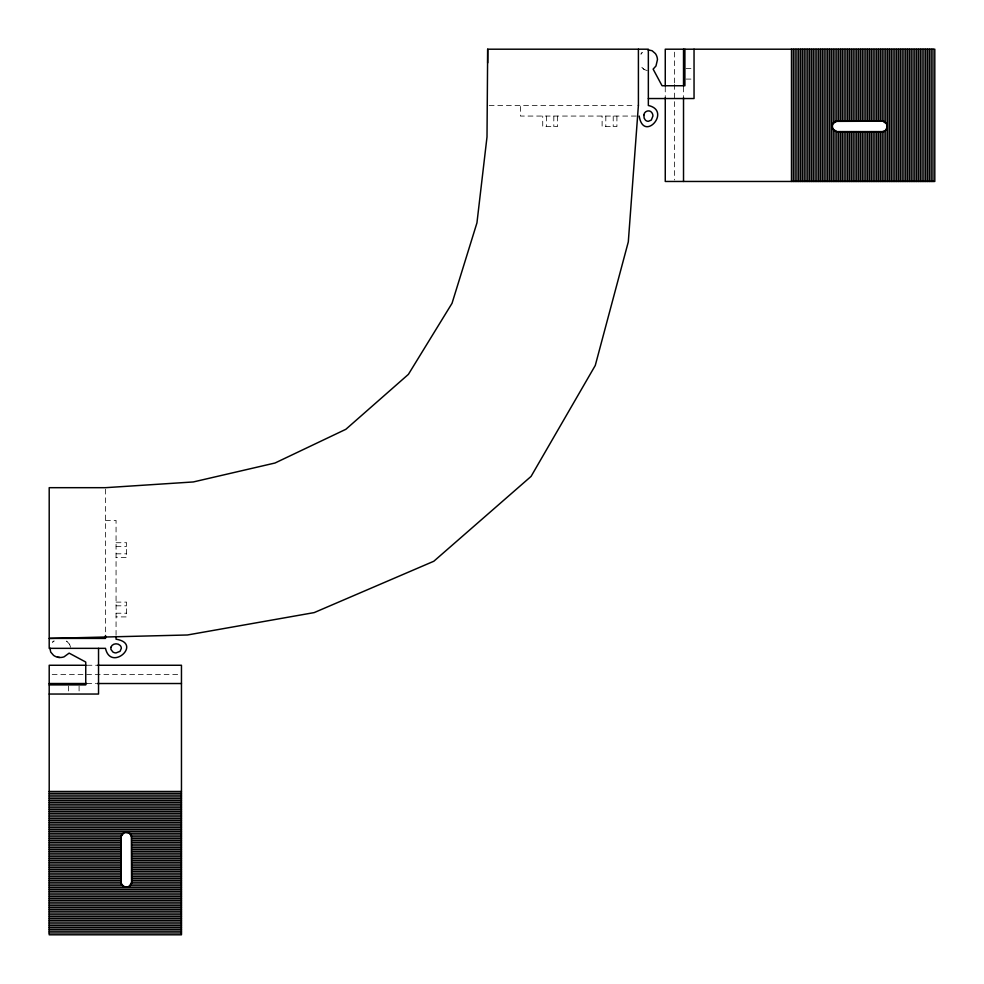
<?xml version="1.0" encoding="UTF-8"?>
<svg xmlns="http://www.w3.org/2000/svg" width="984" height="984" viewBox="0 0 984 984"><rect width="100%" height="100%" fill="white"/><g stroke="black" fill="none" stroke-linecap="round" stroke-linejoin="round"><path stroke-width="0.74" stroke-dasharray="4.92 3.69" d="M686.033 68.634L692.884 68.634M686.033 79.089L692.884 79.089M489.183 105.497L635.455 105.497M636.279 116.063L520.425 116.063L520.425 105.497M105.497 520.425L116.063 520.425L116.063 634.803M116.063 542.725L126.604 542.725L126.604 557.522L116.063 557.522M116.063 546.415L126.604 546.415M116.063 553.82L126.604 553.82M116.063 602.11L126.604 602.11L126.604 616.907L116.063 616.907M116.063 605.812L126.604 605.812M116.063 613.216L126.604 613.216M86.986 665.258L97.687 665.258M52.201 674.384L179.949 674.384M86.776 683.523L96.321 683.523M647.312 70.602L644.212 69.556L641.088 66.58L644.212 69.556M69.556 644.212L66.58 641.088L69.556 644.212L70.602 647.312M683.523 86.986L683.523 97.846M674.384 52.14L674.384 83M674.384 84.464L674.384 179.986M665.258 86.986L665.258 97.687M616.907 116.063L616.907 126.604L602.11 126.604L602.11 116.063M613.216 116.063L613.216 126.604M605.812 116.063L605.812 126.604M557.522 116.063L557.522 126.604L542.725 126.604L542.725 116.063M553.82 116.063L553.82 126.604M546.415 116.063L546.415 126.604M105.497 489.183L105.497 635.393M79.089 686.033L79.089 692.884M68.634 686.033L68.634 692.884M641.556 53.259L640.916 54.157L642.269 52.447L641.556 53.259M53.259 641.556L52.447 642.269L54.157 640.916L53.259 641.556"/><path stroke-width="1.48" d="M639.206 116.063C643.511 143.086 672.134 110.737 648.345 105.497L648.345 49.2L487.683 49.2L487.006 136.924L476.945 222.864L452.025 303.318L408.397 374.363L345.864 429.295L275.028 463.009L193.319 481.951L105.497 487.683L49.2 487.683L49.2 648.345L105.497 648.345C110.737 672.134 143.086 643.524 116.063 639.206L116.063 636.279M127.391 832.341A5.941 5.941 0 0 1 129.298 833.018L130.749 834.346A4.157 4.157 0 0 1 131.401 835.588L131.585 882.943A4.047 4.047 0 0 1 131.241 884.21C131.13 886.166 126.53 887.211 127.268 887.101M638.407 105.214L628.309 241.855L595.271 365.458L531.077 476.404L433.821 561.249L314.179 612.601L187.427 634.987L49.2 638.407L105.497 638.407L105.497 635.455M887.088 126.518L886.99 125.312A4.6 3.296 -89.3 0 0 886.547 123.849L882.943 121.18L835.588 121.364A4.157 4.157 0 0 0 834.346 122.016C830.693 124.55 832.144 131.524 836.843 131.61L882.525 131.61C885.366 132.459 887.297 127.059 887.101 127.268M131.61 882.525L129.236 886.35A5.941 5.941 0 0 1 127.33 887.014L125.435 887.014M832.341 125.485L832.341 127.28A5.941 5.941 0 0 0 833.018 129.236L836.843 131.61L836.843 181.462M181.462 836.843L131.61 836.843L129.556 833.214L125.485 832.341A5.941 5.941 0 0 0 123.517 833.018L121.18 836.425L121.18 882.943A4.047 4.047 0 0 0 121.524 884.21L123.455 886.313L126.518 887.088M882.525 131.61L883.263 131.536A4.489 4.489 0 0 0 884.21 131.241A4.145 4.145 0 0 0 885.403 130.429L886.35 129.236A5.941 5.941 0 0 0 887.014 127.33L887.014 125.435M130.011 885.809L181.462 885.809M127.33 832.341L124.242 832.673L122.016 834.346A4.157 4.157 0 0 0 121.364 835.588L121.167 836.843L49.2 836.843M836.843 49.2L836.843 121.167L833.018 123.517A5.941 5.941 0 0 0 832.341 125.374M648.345 98.535L694.04 98.535L694.04 49.2M85.94 665.258L49.2 665.258L49.2 934.8L181.462 934.8L181.462 665.258L97.687 665.258M49.2 683.523L86.776 683.523M97.293 683.523L181.462 683.523M49.2 684.901L85.743 684.901L85.743 662.048L69.126 653.13L64.021 656.857A11.882 11.882 0 0 1 57.49 657.164M49.2 694.04L98.535 694.04L98.535 648.345M49.2 791.468L181.462 791.468M49.2 793.301L181.462 793.301M49.2 795.109L181.462 795.109M49.2 796.929L181.462 796.929M49.2 798.725L181.462 798.725M49.2 800.558L181.462 800.558M49.2 802.366L181.462 802.366M49.2 804.186L181.462 804.186M49.2 805.982L181.462 805.982M49.2 807.815L181.462 807.815M49.2 809.611L181.462 809.611M49.2 811.443L181.462 811.443M49.2 813.239L181.462 813.239M49.2 815.072L181.462 815.072M49.2 816.868L181.462 816.868M49.2 818.7L181.462 818.7M49.2 820.496L181.462 820.496M49.2 822.329L181.462 822.329M49.2 824.137L181.462 824.137M49.2 825.957L181.462 825.957M49.2 827.753L181.462 827.753M49.2 829.586L181.462 829.586M49.2 831.382L181.462 831.382M49.2 833.214L123.209 833.214M129.556 833.214L181.462 833.214M49.2 835.01L121.598 835.01M131.167 835.01L181.462 835.01M49.2 838.639L121.167 838.639M131.61 838.639L181.462 838.639M49.2 840.459L121.167 840.459M131.61 840.459L181.462 840.459M49.2 842.267L121.167 842.267M131.61 842.267L181.462 842.267M49.2 844.1L121.167 844.1M131.61 844.1L181.462 844.1M49.2 845.896L121.167 845.896M131.61 845.896L181.462 845.896M49.2 847.728L121.167 847.728M131.61 847.728L181.462 847.728M49.2 849.524L121.167 849.524M131.61 849.524L181.462 849.524M49.2 851.357L121.167 851.357M131.61 851.357L181.462 851.357M49.2 853.153L121.167 853.153M131.61 853.153L181.462 853.153M49.2 854.985L121.167 854.985M131.61 854.985L181.462 854.985M49.2 856.781L121.167 856.781M131.61 856.781L181.462 856.781M49.2 858.601L121.167 858.601M131.61 858.601L181.462 858.601M49.2 860.41L121.167 860.41M131.61 860.41L181.462 860.41M49.2 862.23L121.167 862.23M131.61 862.23L181.462 862.23M49.2 864.038L121.167 864.038M131.61 864.038L181.462 864.038M49.2 865.871L121.167 865.871M131.61 865.871L181.462 865.871M49.2 867.667L121.167 867.667M131.61 867.667L181.462 867.667M49.2 869.487L121.167 869.487M131.61 869.487L181.462 869.487M49.2 871.295L121.167 871.295M131.61 871.295L181.462 871.295M49.2 873.128L121.167 873.128M131.61 873.128L181.462 873.128M49.2 874.924L121.167 874.924M131.61 874.924L181.462 874.924M49.2 876.756L121.167 876.756M131.61 876.756L181.462 876.756M49.2 878.552L121.167 878.552M131.61 878.552L181.462 878.552M49.2 880.372L121.167 880.372M131.61 880.372L181.462 880.372M49.2 882.181L121.167 882.181M131.61 882.181L181.462 882.181M49.2 884.001L121.45 884.001L123.517 886.35A5.941 5.941 0 0 0 125.374 887.014M131.327 884.001L181.462 884.001M49.2 885.809L122.754 885.809M49.2 887.642L181.462 887.642M49.2 889.438L181.462 889.438M49.2 891.258L181.462 891.258M49.2 893.066L181.462 893.066M49.2 894.899L181.462 894.899M49.2 896.695L181.462 896.695M49.2 898.515L181.462 898.515M49.2 900.311L181.462 900.311M49.2 902.144L181.462 902.144M49.2 903.952L181.462 903.952M49.2 905.772L181.462 905.772M49.2 907.58L181.462 907.58M49.2 909.4L181.462 909.4M49.2 911.196L181.462 911.196M49.2 913.029L181.462 913.029M49.2 914.837L181.462 914.837M49.2 916.658L181.462 916.658M49.2 918.466L181.462 918.466M49.2 920.286L181.462 920.286M49.2 922.082L181.462 922.082M49.2 923.914L181.462 923.914M49.2 925.723L181.462 925.723M49.2 927.543L181.462 927.543M49.2 929.351L181.462 929.351M49.2 931.171L181.462 931.171M49.2 932.967L181.462 932.967M647.927 49.815L652.121 50.737L655.406 53.603A11.365 11.365 0 0 1 657.46 59.643L655.971 66.002L653.13 69.126L662.048 85.743L684.901 85.743L684.901 49.2M882.525 121.167L883.263 121.229A4.489 4.489 0 0 1 884.628 121.745L886.35 123.517A5.941 5.941 0 0 1 887.014 125.374M121.45 884.001L121.167 882.525M49.815 647.927L50.737 652.121L53.603 655.406A11.365 11.365 0 0 0 59.643 657.46M932.967 49.2L932.967 181.462M931.171 49.2L931.171 181.462M929.351 49.2L929.351 181.462M927.543 49.2L927.543 181.462M925.723 49.2L925.723 181.462M923.914 49.2L923.914 181.462M922.082 49.2L922.082 181.462M920.286 49.2L920.286 181.462M918.466 49.2L918.466 181.462M916.658 49.2L916.658 181.462M914.837 49.2L914.837 181.462M913.029 49.2L913.029 181.462M911.196 49.2L911.196 181.462M909.4 49.2L909.4 181.462M907.58 49.2L907.58 181.462M905.772 49.2L905.772 181.462M903.952 49.2L903.952 181.462M902.144 49.2L902.144 181.462M900.311 49.2L900.311 181.462M898.515 49.2L898.515 181.462M896.695 49.2L896.695 181.462M894.886 49.2L894.886 181.462M893.066 49.2L893.066 181.462M891.258 49.2L891.258 181.462M889.438 49.2L889.438 181.462M887.642 49.2L887.642 181.462M885.809 49.2L885.809 122.754M885.809 130.011L885.809 181.462M884.001 49.2L884.001 121.45M884.001 131.327L884.001 181.462M882.181 49.2L882.181 121.167M882.181 131.61L882.181 181.462M880.372 49.2L880.372 121.167M880.372 131.61L880.372 181.462M878.552 49.2L878.552 121.167M878.552 131.61L878.552 181.462M876.756 49.2L876.756 121.167M876.756 131.61L876.756 181.462M874.924 49.2L874.924 121.167M874.924 131.61L874.924 181.462M873.115 49.2L873.115 121.167M873.115 131.61L873.115 181.462M871.295 49.2L871.295 121.167M871.295 131.61L871.295 181.462M869.487 49.2L869.487 121.167M869.487 131.61L869.487 181.462M867.667 49.2L867.667 121.167M867.667 131.61L867.667 181.462M865.871 49.2L865.871 121.167M865.871 131.61L865.871 181.462M864.038 49.2L864.038 121.167M864.038 131.61L864.038 181.462M862.242 49.2L862.242 121.167M862.242 131.61L862.242 181.462M860.41 49.2L860.41 121.167M860.41 131.61L860.41 181.462M858.601 49.2L858.601 121.167M858.601 131.61L858.601 181.462M856.781 49.2L856.781 121.167M856.781 131.61L856.781 181.462M854.985 49.2L854.985 121.167M854.985 131.61L854.985 181.462M853.153 49.2L853.153 121.167M853.153 131.61L853.153 181.462M851.357 49.2L851.357 121.167M851.357 131.61L851.357 181.462M849.524 49.2L849.524 121.167M849.524 131.61L849.524 181.462M847.728 49.2L847.728 121.167M847.728 131.61L847.728 181.462M845.896 49.2L845.896 121.167M845.896 131.61L845.896 181.462M844.1 49.2L844.1 121.167M844.1 131.61L844.1 181.462M842.267 49.2L842.267 121.167M842.267 131.61L842.267 181.462M840.471 49.2L840.471 121.167M840.471 131.61L840.471 181.462M838.639 49.2L838.639 121.167M838.639 131.61L838.639 181.462M835.01 49.2L835.01 121.598M835.01 131.167L835.01 181.462M833.214 49.2L833.214 123.209M833.214 129.556L833.214 181.462M831.382 49.2L831.382 181.462M829.586 49.2L829.586 181.462M827.753 49.2L827.753 181.462M825.957 49.2L825.957 181.462M824.125 49.2L824.125 181.462M822.329 49.2L822.329 181.462M820.496 49.2L820.496 181.462M818.7 49.2L818.7 181.462M816.868 49.2L816.868 181.462M815.072 49.2L815.072 181.462M813.239 49.2L813.239 181.462M811.443 49.2L811.443 181.462M809.611 49.2L809.611 181.462M807.815 49.2L807.815 181.462M805.982 49.2L805.982 181.462M804.186 49.2L804.186 181.462M802.366 49.2L802.366 181.462M800.558 49.2L800.558 181.462M798.725 49.2L798.725 181.462M796.929 49.2L796.929 181.462M795.109 49.2L795.109 181.462M793.301 49.2L793.301 181.462M791.48 49.2L791.48 181.462M683.523 49.2L683.523 85.94M683.523 97.687L683.523 181.462M665.258 85.94L665.258 49.2L934.8 49.2L934.8 181.462L665.258 181.462L665.258 97.687M638.407 49.2L638.407 105.497M487.683 49.2L487.683 62.89M643.868 114.968L644.163 118.191L645.381 120.073A4.244 4.244 0 0 0 648.345 121.327L651.322 120.06L652.909 116.063A5.867 5.867 0 0 0 652.011 112.902C649.932 109.175 644.2 110.946 643.868 114.968M110.921 647.3L110.921 649.403L112.902 652.011A5.867 5.867 0 0 0 116.063 652.909L120.06 651.322L121.327 648.345A4.244 4.244 0 0 0 120.073 645.393C117.465 642.675 112.041 643.524 110.921 647.3"/></g></svg>
